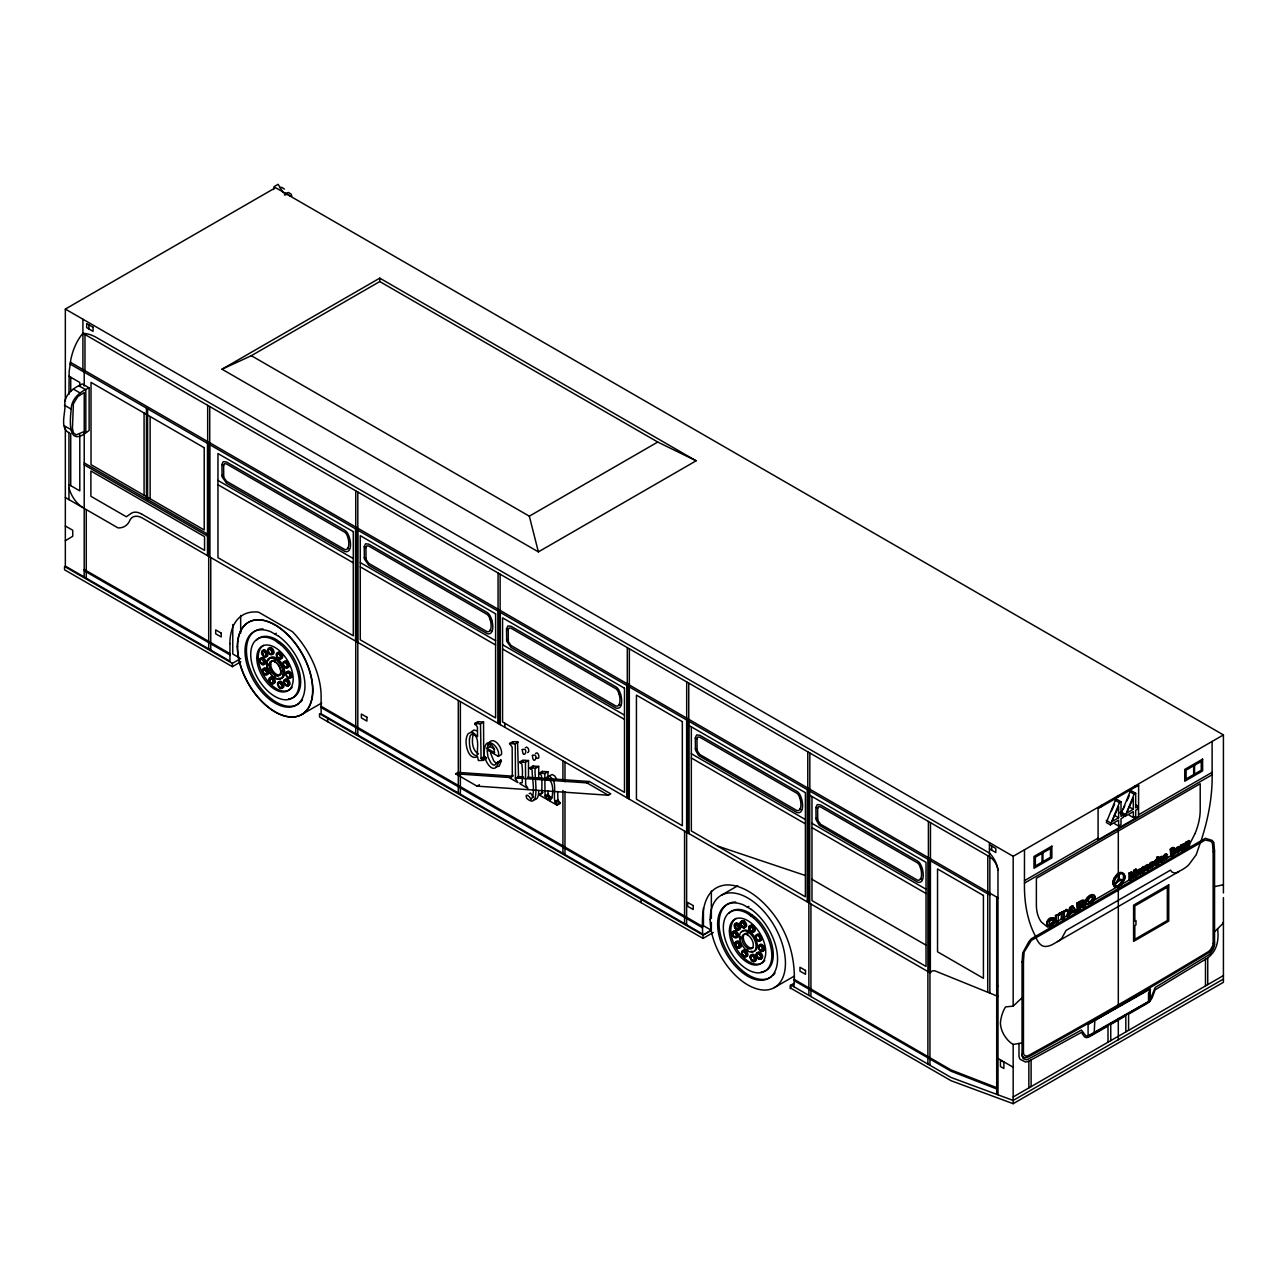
<?xml version="1.0" encoding="UTF-8"?>
<svg xmlns="http://www.w3.org/2000/svg" width="1288" height="1288" viewBox="0 0 1288 1288"><rect width="100%" height="100%" fill="white"/><g stroke="black" fill="none" stroke-linecap="round" stroke-linejoin="round"><path stroke-width="1.5" d="M1128.594 1030.336L1128.594 1014.155L1146.578 1003.771A9.338 5.394 -60 0 0 1149.749 1001.291L1150.377 988.991L1088.086 1024.234L1149.186 988.959L1149.798 1000.937L1088.086 1035.842L1085.832 1035.842L1081.421 1030.046L1028.854 1058.865A10.368 5.989 -60 0 1 1026.101 1059.734L1023.252 1058.736L1022.044 1055.548L1022.044 962.12L1022.736 952.846L1028.854 941.657L1031.237 938.823L1205.359 838.295L1212.201 840.42L1213.86 842.497L1214.552 850.982L1214.552 944.394L1213.344 948.982L1210.495 953.281A10.368 5.989 -60 0 1 1207.742 955.583L1155.175 987.461L1150.764 998.361L1148.51 1000.969L1148.51 993.112M1139.494 872.765L1138.109 873.361L1141.522 871.413L1141.281 869.819A2.431 1.401 -60 0 0 1140.508 869.352L1138.254 870.913L1138.721 872.169L1140.17 870.72L1138.721 872.169M1150.168 865.649L1153.018 864.006L1152.76 862.397A2.431 1.401 -60 0 0 1151.987 861.946L1150.393 862.719A2.818 1.626 -60 0 0 1149.604 863.701L1149.089 867.082L1151.005 867.371M1155.384 864.763L1154.064 864.908L1153.436 862.799A2.431 1.401 -60 0 0 1152.663 862.332L1151.07 863.121A2.818 1.626 -60 0 0 1150.281 864.087C1146.706 872.057 1156.399 863.974 1152.502 865.955C1148.075 872.507 1155.417 856.456 1157.332 860.143L1157.332 857.502L1158.588 856.778L1158.62 863.588L1157.349 864.312C1151.826 862.3 1159.023 858.919 1157.316 863.652L1157.349 864.312M1180.355 849.001L1180.098 847.407A2.431 1.401 -60 0 0 1179.325 846.94L1177.731 847.713A2.818 1.626 -60 0 0 1176.942 848.695L1176.33 851.626L1177.216 852.736L1180.243 849.678L1176.169 852.254L1176.266 848.309A2.818 1.626 -60 0 1 1177.055 847.327L1178.649 846.554A2.431 1.401 -60 0 1 1179.422 847.005L1180.355 849.001L1176.926 850.949L1180.243 849.678M538.69 790.542C538.722 793.794 538.416 800.428 533.635 799.542M68.956 394.289L69.15 371.829L70.84 359.449A120.17 69.375 60 0 1 82.915 333.318A45.531 26.291 60 0 1 95.425 336.925L989.442 853.075A18.257 10.546 60 0 1 997.975 870.253L998.007 1094.832M1094.172 1033.379L1094.784 1021.078M1023.461 961.299L1024.153 952.025L1031.35 940.417L1205.246 840.018L1210.784 841.241L1212.459 843.318L1213.135 851.803L1213.135 943.492A7.213 4.17 -60 0 1 1212.572 945.907L1210.849 949.095A8.163 4.717 -60 0 1 1207.742 952.041C1148.751 987.574 1089.149 1022.028 1028.854 1055.323A8.163 4.717 -60 0 1 1025.747 1055.967L1024.362 1055.194A7.261 4.186 -60 0 1 1023.461 1052.988L1023.461 961.299L1022.044 962.12M1148.445 866.953C1145.901 872.62 1145.064 863.588 1147.882 866.711L1148.751 865.069L1146.819 865.616A2.479 1.433 -60 0 0 1145.853 866.824L1145.676 870.173L1148.059 869.69A2.27 1.304 -60 0 0 1148.864 868.531L1148.445 866.953L1148.188 868.144A2.27 1.304 -60 0 1 1147.383 869.303L1147.061 869.577M1118.451 877.74L1118.773 874.053L1122.025 873.2L1124.07 874.278L1124.81 876.919M1174.076 850.032L1171.484 849.597L1172.16 851.722C1176.475 850.305 1174.044 844.477 1170.229 849.275L1170.905 856.488L1174.72 854.025L1175.542 851.4A1.851 1.063 -60 0 0 1175.139 850.933L1173.642 850.563M1140.54 872.556C1143.873 872.282 1134.438 878.319 1138.125 871.107A2.818 1.626 -60 0 1 1138.914 870.141L1140.266 871.268M1164.642 855.957C1170.293 851.932 1162.549 856.955 1167.765 856.81A1.739 1.014 -60 0 1 1167.492 857.84C1164.529 860.915 1154 864.135 1162.484 856.665A2.431 1.401 -60 0 1 1163.257 857.116C1164.98 859.788 1160.391 864.779 1158.814 860.964M68.876 432.736C58.829 427.31 66.574 411.258 64.706 402.194C66.219 393.001 74.43 387.479 82.303 383.921L89.13 387.865L89.13 430.385C68.844 447.58 69.327 425.555 71.226 409.149C71.307 398.733 80.242 391.504 89.13 387.865M1054.292 920.823C1043.988 937.197 1044.391 912.307 1054.969 918.908L1052.876 920.115C1039.561 919.149 1052.538 935.072 1054.292 920.823L1049.012 924.655M1112.703 883.359L1112.913 881.121M1113.653 883.359L1116.438 876.436L1120.673 873.377M221.922 464.517L223.259 461.635L226.479 461.99L344.782 530.286C350.771 533.457 353.91 554.226 344.782 551.457L226.479 483.161L222.083 476.785L221.922 464.517L223.629 465.515L223.726 477.252L226.479 481.229L344.782 549.525C351.125 551.055 349.129 535.1 344.782 532.234L226.479 463.921L224.466 463.712L223.629 465.515M364.23 546.676L365.551 543.794L368.787 544.148L487.073 612.444C493.063 615.6 496.202 636.369 487.073 633.616L368.787 565.319L364.375 558.944L364.23 546.676L365.937 547.658L366.034 559.394L368.787 563.387L487.073 631.684C493.433 633.197 491.436 617.258 487.073 614.376L368.787 546.08L366.774 545.871L365.937 547.658M506.522 628.834L507.858 625.952L511.078 626.306L615.954 686.858C621.943 690.014 625.082 710.783 615.954 708.03L511.078 647.478L506.683 641.102L506.522 628.834L508.229 629.816L508.325 641.553L511.078 645.529L615.954 706.082C622.313 707.611 620.301 691.672 615.954 688.79L511.078 628.238L509.066 628.013L508.229 629.816M695.295 737.815L696.631 734.949L699.851 735.287L796.886 791.315C802.859 794.471 805.998 815.24 796.886 812.486L698.676 755.605L695.456 750.099L695.295 737.815L697.001 738.813L697.098 750.55L699.851 754.527L796.886 810.538C803.229 812.068 801.233 796.129 796.886 793.247L699.851 737.219L697.838 737.01L697.001 738.813M815.932 807.463L817.268 804.581L820.488 804.936L917.507 860.948C923.496 864.103 926.635 884.888 917.507 882.119L819.313 825.254L816.077 819.731L815.932 807.463L817.639 808.445L817.735 820.182L820.488 824.175L917.507 880.187C923.866 881.716 921.854 865.761 917.507 862.88L820.488 806.868L818.476 806.658L817.639 808.445M1160.021 859.08L1160.102 858.42A2.818 1.626 -60 0 1 1160.89 857.438L1162.243 858.581L1160.021 859.08L1161.567 858.194M1160.697 859.466L1161.502 857.937L1162.243 858.581M1177.538 849.742L1178.343 848.212L1179.084 848.856L1176.862 849.356L1177.908 847.729M1055.049 921.258C1049.704 929.807 1046.033 920.147 1052.876 920.115M273.62 189.513L274.054 186.663L278.111 184.313L283.151 192.492M1149.121 867.339C1146.916 872.62 1145.789 865.262 1147.882 866.711M487.025 748.344L488.394 744.432L491.05 744.271L493.674 747.62L494.592 752.707L487.025 748.344L490.1 746.573L490.535 744.142M1087.539 899.91L1088.537 897.688L1091.274 896.045A2.56 1.481 -60 0 1 1092.337 896.995C1093.013 899.314 1089.729 903.355 1087.652 901.423M1158.83 859.804L1159.425 858.017A2.818 1.626 -60 0 1 1160.214 857.051L1161.808 856.279A2.431 1.401 -60 0 1 1162.581 856.729L1164.094 859.482L1165.994 858.549M1136.563 869.497L1134.503 870.688L1132.426 876.065L1133.81 870.302L1135.887 869.094L1136.563 876.323L1134.583 876.677L1136.563 876.323M498.327 756.378L487.025 749.858L488.023 757.135L490.744 762.641A5.909 3.413 60 0 0 494.495 765.249L500.839 759.968L501.386 760.806L498.327 762.577C494.029 778.677 480.81 756.909 484.626 748.843C486.027 734.772 500.968 747.716 498.327 756.378L501.386 754.607C503.334 747.571 492.241 733.806 488.104 744.738M501.386 760.806L499.213 766.086L495.993 766.988M1130.767 874.971L1131.862 878.255L1134.165 872.523M1131.862 878.255L1133.601 878.03L1135.259 871.219L1133.81 870.302M1153.581 865.069L1152.148 866.438M1179.116 850.338L1178.085 851.561L1177.506 850.644M260.836 658.957L261.029 658.329A3.606 2.077 60 0 1 264.41 658.812A3.606 2.077 60 0 1 265.682 663.449A3.606 2.077 60 0 1 262.301 662.966M290.782 677.037L290.508 677.713A3.606 2.077 60 0 1 286.242 675.942A3.606 2.077 60 0 1 287.498 671.917A3.606 2.077 60 0 1 290.702 677.086M763.108 950.802L763.381 950.142A3.606 2.077 60 0 0 760.178 944.973A3.606 2.077 60 0 0 758.922 948.998A3.606 2.077 60 0 0 763.188 950.769M1112.913 881.523L1114.345 877.53M1124.617 878.207L1123.184 882.2M1124.07 880.412C1127.515 875.051 1121.317 869.142 1116.857 874.504M473.324 733.854C471.553 740.407 471.923 749.986 478.283 753.915M1142.81 868.048L1144.935 866.679L1143.599 872.266L1142.359 872.974L1141.683 868.981A15.343 8.855 -60 0 0 1141.635 868.08L1142.794 867.146L1143.486 868.45L1142.794 867.146M1143.486 868.45L1144.935 866.679M1069.201 915.317L1069.909 913.434L1073.693 911.244L1074.385 912.323L1076.446 911.131L1072.373 905.77L1069.942 907.171L1066.48 916.01L1069.201 915.317L1066.48 916.01M1067.237 916.444L1070.698 907.605L1073.129 906.205M1083.916 901.664C1084.802 897.269 1077.718 902.969 1076.768 903.226L1077.525 910.503L1079.618 909.296L1079.618 906.527L1081.421 905.496L1082.451 905.287L1082.966 907.364L1085.22 906.06L1084.255 903.709L1082.918 903.999L1084.673 902.099L1084.48 900.409L1076.768 903.226M499.937 762.126L500.839 759.968M1143.003 868.788L1144.935 867.935M286.902 667.055L287.095 666.621A2.705 1.562 60 0 0 285.018 662.547A2.705 1.562 60 0 0 283.827 665.333A2.705 1.562 60 0 0 287.047 666.975L287.305 666.492M759.501 940.16L759.904 939.596A2.705 1.562 60 0 0 757.682 935.603A2.705 1.562 60 0 0 756.491 938.389A2.705 1.562 60 0 0 759.711 940.031M1156.64 863.25L1155.98 864.312M1157.316 863.652C1154.096 869.207 1152.873 859.193 1157.332 860.143M1048.706 921.58C1049.495 919.6 1053.697 916.187 1054.969 918.908M1118.628 826.043L1118.628 820.118L1110.401 824.867L1106.328 822.517L1115.344 800.315L1116.921 799.413L1120.995 801.764L1120.995 816.399L1123.603 814.885L1123.603 817.236L1120.995 818.749L1120.995 824.674L1118.628 826.043L1114.555 823.692M1110.401 824.867L1119.417 802.666L1120.995 801.764M1133.311 817.558L1133.311 811.633L1125.084 816.383L1121.011 814.032L1130.027 791.846L1131.605 790.929L1135.678 793.279L1135.678 807.914L1138.286 806.417L1138.286 808.767L1135.678 810.265L1135.678 816.206L1133.311 817.558L1129.238 815.207M1125.084 816.383L1134.1 794.197L1135.678 793.279M1111.528 810.973L1114.555 804.259M1123.168 809.202L1124.698 805.853M1126.968 800.814L1129.238 795.791M1162.323 860.287L1163.402 859.402M1113.524 879.559L1115.73 875.84M1186.795 843.56L1185.363 846.135L1186.039 847.762L1189.661 844.703M1186.039 846.522L1188.196 842.674L1186.103 843.881L1185.427 842.561L1188.905 840.549L1189.581 842.143L1186.747 845.604M529.175 793.666L530.543 793.07L533.441 797.272M525.327 747.797C527.452 744.931 530.559 751.661 527.71 752.659M535.47 753.641C538.513 749.906 540.847 761.16 536.468 757.73M1117.404 886.273L1114.184 885.42L1118.081 879.833L1119.465 879.028L1123.345 880.139L1123.877 878.432L1123.877 875.405L1121.413 873.296M1123.055 882.103L1120.335 885.403M1113.846 884.84L1114.184 879.607L1118.773 874.053L1119.24 880.139L1114.184 885.42L1118.306 879.591M1166.332 858.194L1166.815 857.454A1.739 1.014 -60 0 0 1167.073 856.423L1165.173 855.94M1083.659 902.099C1081.373 903.178 1084.061 903.967 1085.22 906.06M1093.319 899.7L1088.988 903.13M511.755 776.117L458.013 772.398L455.614 773.782L511.336 777.646L512.302 773.975L512.173 747.153L509.581 743.546L512.656 741.775L517.518 741.663L518.549 777.018L515.49 778.789L517.905 782.621L509.887 778L512.962 775.279L512.962 776.229M1114.184 885.42L1119.24 880.139L1123.345 880.139L1120.141 884.695L1116.857 886.369M1115.505 875.888L1117.195 874.327M1122.025 883.842L1118.773 886.53M1174.318 850.949C1177.329 848.18 1172.837 846.49 1170.905 849.661L1170.229 849.275M471.36 731.793L473.887 730.038L477.043 730.795M1183.237 845.62L1183.93 848.985L1183.463 845.379L1182.448 849.839L1181.193 850.547L1180.484 845.379L1181.692 844.687L1182.4 845.781L1181.692 844.687M544.872 778.596L547.931 776.825L547.931 771.754L544.872 773.524L544.872 778.596L549.026 776.229C558.847 781.075 552.037 794.986 555.466 803.004L557.076 805.241L560.151 803.471L557.897 799.848L557.64 791.492M547.931 776.825L552.101 774.474L554.661 775.875L556.577 779.015M1214.552 931.788L1223.423 923.045A18.322 10.578 60 0 1 1222.634 922.562M1223.423 979.041L1013.173 1100.435L951.14 1077.509L791.041 985.079L791.041 988.331L951.14 1080.761L1013.173 1103.687L1013.173 1044.439A18.322 10.578 60 0 1 1004.527 1035.745A16.792 9.692 60 0 1 1000.599 1021.014A66.895 38.624 60 0 1 1005.558 1006.894L1013.173 1006.137L1022.044 997.749M1139.719 873.763L1137.095 874.439L1137.449 870.72A2.818 1.626 -60 0 1 1138.238 869.738L1139.832 868.965A2.431 1.401 -60 0 1 1140.605 869.432L1141.522 871.413M547.931 791.009L548.141 794.133L550.604 797.964L547.529 799.719L545.066 795.904L544.872 780.142C554.629 774.619 554.436 800.75 548.994 800.573L557.076 805.241M1118.306 885.741L1123.136 879.881L1123.683 874.89M1217.611 928.761C1218.77 937.793 1217.804 947.759 1211.267 954.617A17.452 10.079 -60 0 1 1207.742 957.902L1155.175 989.796L1152.841 995.978A8.42 4.862 -60 0 1 1151.81 998.377A8.903 5.136 -60 0 1 1149.749 1001.291L1088.086 1036.888L1088.086 1024.057L1148.51 989.184M65.334 540.719L72.74 536.275L72.74 530.254L65.334 525.971M1179.116 871.396L1178.198 871.944A12.317 7.116 -60 0 1 1174.656 872.974L1171.855 872.024L1170.567 870.108L1066.045 930.451L1061.94 938.05A12.317 7.116 -60 0 1 1058.414 941.109L1057.48 941.625M65.334 401.293L65.334 309.072L275.584 187.678L1223.423 734.917L1223.423 892.922M84.235 431.528L76.056 434.909L73.4 432.768L72.434 428.292L73.4 403.804L77.795 396.591L84.235 392.534L84.203 576.976M222.019 369.221L379.767 278.144L696.132 460.798L538.384 551.876L222.019 369.221L251.337 355.697L379.767 281.557L657.749 442.042L696.132 460.798M274.875 634.099L276.308 633.261M240.792 661.791L232.355 666.669L64.545 569.795L64.545 566.495L232.355 663.368L240.679 658.571M262.543 650.698L263.847 649.957M278.127 642.76L279.56 641.923M270.094 648.572L271.382 647.832M259.645 659.376L260.949 658.619M261.11 659.15L260.884 659.279A2.705 1.562 60 0 0 261.271 663.191A2.705 1.562 60 0 0 263.976 662.724A2.705 1.562 60 0 0 261.239 659.166L260.901 659.198M280.285 654.513L281.573 653.757M270.673 664.334L269.45 665.027L266.906 663.562L267.18 666.202A11.737 6.778 60 0 0 280.526 678.76A11.737 6.778 60 0 0 278.707 661.694A11.737 6.778 60 0 0 266.906 663.562M251.337 355.697L529.32 516.182L657.749 442.042M263.187 669.985L262.977 670.114A2.705 1.562 60 0 0 265.312 674.188A2.705 1.562 60 0 0 266.503 671.402A2.705 1.562 60 0 0 263.283 669.76L262.881 670.324A2.705 1.562 60 0 0 265.103 674.316A2.705 1.562 60 0 0 266.278 671.531A2.705 1.562 60 0 0 263.058 669.889M262.478 671.37L263.766 670.629M287.771 665.413L289.076 664.656M289.285 677.536L289.076 677.665A2.705 1.562 60 0 1 286.339 674.01A2.705 1.562 60 0 1 289.059 673.544A2.705 1.562 60 0 1 289.494 677.504L288.866 677.697M290.605 677.408L291.893 676.667M280.156 688.211L281.444 687.454M287.707 686.069L288.995 685.329M301.811 714.47L321.726 702.99M474.821 723.47L477.88 721.699L483.564 722.053L483.692 754.977L486.301 758.616L483.225 760.371L478.379 760.532L477.558 756.636C468.929 760.966 465.161 745.639 466.224 739.264A21.816 12.59 60 0 1 468.285 733.564L472.326 731.874L477.558 736.639L477.413 727.092L474.821 723.47L480.505 723.824L483.564 722.053M475.063 724.516L478.122 722.761L477.88 721.699M486.091 757.586L483.032 759.356L481.068 758.294L484.127 756.523M481.744 759.051L484.819 757.28M509.581 743.546L515.264 743.884L518.323 742.13M455.614 773.782L477.011 786.131L479.426 784.746M528.499 760.532L525.44 762.303L525.665 784.682L527.919 788.401L519.982 783.812L519.982 782.879L522.236 782.718L522.477 770.61L521.914 764.074L519.724 761.933L522.783 760.162L528.499 760.532L528.499 777.855M519.982 763.011L523.041 761.24M538.69 766.408L535.631 768.179C532.652 769.403 542.377 811.875 526.792 798.447C524.216 792.265 530.076 796.113 531.042 799.703C535.76 792.973 531.976 778.902 532.137 769.966L529.932 767.825L533.007 766.054L538.69 766.408L538.69 778.467M530.189 768.904L533.248 767.149L533.007 766.054M547.529 799.719L539.447 795.066L541.813 793.215L541.926 782.186L541.379 775.328L539.173 773.154L542.248 771.399L547.931 771.754M544.872 780.142L547.931 778.371M539.447 794.116L542.876 792.555M539.447 795.066L542.506 792.345M545.066 795.904L548.141 794.133M545.758 797.401L548.817 795.63M547.529 798.785L550.604 797.014M548.994 799.623L552.053 797.868M515.313 777.92L586.958 782.895L589.357 781.51L610.754 793.859L608.355 795.243L477.011 786.131M554.838 801.619L557.897 799.848M555.466 803.004L558.525 801.233M557.076 804.292L560.151 802.521M721.183 895.321L737.766 885.758M747.475 907.187L748.908 906.366M711.346 922.417L711.346 930.258L703.055 935.136L319.505 713.697L319.553 717.014L703.055 938.421L713.278 932.432M735.142 923.802L736.446 923.061M750.727 915.865L752.16 915.027M742.693 921.677L743.981 920.936M732.244 932.464L733.532 931.723M733.484 932.383L733.709 932.254A2.705 1.562 60 0 1 736.575 935.812A2.705 1.562 60 0 1 733.87 936.279A2.705 1.562 60 0 1 733.419 932.335L733.919 932.222M752.868 927.601L754.172 926.861M743.273 937.423L742.049 938.131L739.505 936.65L739.779 939.306M735.786 943.09L735.883 942.864A2.705 1.562 60 0 1 739.103 944.507A2.705 1.562 60 0 1 737.911 947.292A2.705 1.562 60 0 1 735.69 943.299M735.078 944.474L736.366 943.734M760.371 938.501L761.675 937.761M761.675 950.769L761.884 950.641A2.705 1.562 60 0 0 761.578 946.696A2.705 1.562 60 0 0 758.874 947.163A2.705 1.562 60 0 0 761.611 950.721L762.094 950.608M763.204 950.512L764.492 949.771M752.756 961.299L754.044 960.558M760.306 959.174L761.594 958.433M774.41 987.574L794.326 976.095M65.334 309.072L1013.173 856.311L1223.423 734.917M794.503 983.082L790.22 985.449L790.22 988.717M1138.512 816.528L1138.64 785.213L1098.084 808.623L1098.084 839.856L1138.64 816.447L1135.082 818.138M1118.628 817.767L1111.802 821.712L1118.628 806.626L1118.628 817.767L1114.555 815.417M1133.311 809.283L1126.485 813.227L1133.311 798.141L1133.311 809.283L1129.238 806.932M1024.491 880.638L1098.084 838.134M1138.64 814.724L1212.105 772.317M1024.491 883.101L1212.105 774.78M1055.452 915.51L1058.253 914.77L1058.253 921.628L1056.208 922.82L1055.452 915.51L1058.253 914.77M1062.117 913.691L1058.511 914.899L1058.511 913.772L1067.028 909.731L1067.028 910.858L1063.437 912.065L1063.437 917.764L1061.36 918.972L1061.36 913.256L1062.117 919.407L1061.36 918.972M1132.538 878.641L1130.912 873.731L1130.912 879.591L1129.013 879.897L1129.013 873.071L1131.814 872.234L1133.102 876.468M1156.656 859.756L1156.656 857.116L1158.588 856.778M1058.511 913.772L1067.028 909.731M1129.013 873.071L1131.814 872.234M1058.511 914.899L1061.36 913.256M1063.437 912.065L1067.028 910.858M1078.797 903.146L1081.984 901.922L1078.797 905.045L1078.797 903.146L1082.741 902.357L1081.695 904.224L1078.797 905.045M1171.484 849.597L1173.4 849.05L1171.484 851.336M1052.135 919.68L1054.228 918.473M1141.619 867.822L1143.47 867.549M1180.484 845.379L1182.368 845.089M1185.427 842.561L1189.581 840.935M1161.535 861.157L1160.665 860.368L1164.529 858.017C1169.263 859.643 1160.472 855.264 1166.928 854.524L1167.604 854.91M1138.045 871.767L1139.574 870.881M1151.746 863.862C1148.542 866.196 1151.52 861.302 1152.422 864.248C1149.331 867.259 1151.923 861.769 1152.422 864.248M1171.484 852.398L1174.27 852.205L1172.16 854.669L1172.225 851.964M1176.862 849.356L1179.084 848.856M1069.153 912.983L1073.178 910.423L1071.858 908.282L1070.441 912.017L1069.684 911.582L1073.178 910.423M1171.484 854.282L1173.513 852.72L1172.708 851.706M1141.426 872.105L1139.252 873.972L1138.673 873.071M1164.03 859.08L1165.205 858.404M1073.693 911.244L1072.936 910.809L1073.629 911.888L1076.446 911.131M1076.768 910.069L1079.618 909.296M1081.695 904.852L1082.21 906.929L1084.48 905.625M1129.013 879.897L1130.912 879.591M1141.683 872.588L1143.599 872.266M1170.229 856.101L1174.028 853.622L1174.849 851.014A1.851 1.063 -60 0 0 1174.447 850.531L1173.964 850.499M1180.516 850.16L1182.448 849.839M1183.237 848.583L1185.185 848.245L1185.185 845.105L1184.702 843.946L1183.189 844.59A1.996 1.159 -60 0 0 1182.4 845.781M1062.117 919.407L1064.178 918.199L1064.178 912.5M1183.93 848.985L1185.185 848.245M1186.039 847.762L1189.661 845.669M1213.135 851.803L1214.552 850.982M1022.044 1053.809L1023.461 1052.988M1213.135 943.492L1214.552 942.671M1018.985 1043.441L1018.985 1056.128A15.424 8.903 -60 0 0 1020.144 1059.316L1025.329 1061.972A17.452 10.079 -60 0 0 1028.854 1061.183L1081.421 1032.38L1083.755 1035.858A8.968 5.184 -60 0 0 1090.018 1036.357L1108.002 1026.037L1108.002 1042.217M1088.714 1036.212L1149.798 1000.937M1013.173 1096.974L1223.423 975.58M1013.173 1103.687L1223.423 982.293L1223.423 897.655M1135.082 786.904L1138.64 785.213M1150.748 866.55L1152.454 865.729M284.213 193.715L288.496 192.476L291.217 194.23L291.764 196.114M1118.306 873.457L1121.091 872.668M1119.24 886.273L1114.474 887.062L1112.719 882.827M284.471 195.1L287.916 194.23L290.058 196.05M288.045 685.941L287.449 686.15A3.606 2.077 60 0 1 283.634 681.658A3.606 2.077 60 0 1 287.031 680.595A3.606 2.077 60 0 1 287.981 685.989M760.049 959.254L760.644 959.045A3.606 2.077 60 0 0 759.711 953.651A3.606 2.077 60 0 0 756.298 954.73A3.606 2.077 60 0 0 760.049 959.254A3.606 2.077 60 0 1 756.298 954.73A3.606 2.077 60 0 1 759.63 953.7A3.606 2.077 60 0 1 760.58 959.093M1146.272 870.028L1144.823 869.432L1145.177 866.438A2.479 1.433 -60 0 1 1146.143 865.214L1147.85 864.57L1149.105 866.003M1165.302 857.116C1161.019 858.79 1165.656 851.4 1166.928 854.524M1088.086 903.484L1086.541 903.661A3.429 1.98 -60 0 1 1085.559 902.888C1083.836 898.734 1092.627 891.103 1094.526 896.335A4.106 2.367 -60 0 1 1094.22 897.994M1214.552 886.611L1223.423 884.743M261.239 659.166L260.675 659.311A2.705 1.562 60 0 0 261.126 663.272A2.705 1.562 60 0 0 263.831 662.805A2.705 1.562 60 0 0 261.094 659.247M1013.173 1044.439L1022.044 1042.926M1118.773 880.75L1123.345 880.139L1119.98 879.768M279.738 187.597L281.75 187.34L284.471 189.095M1117.791 886.901L1115.295 886.756L1112.913 884.309M1182.964 844.976L1181.772 849.436M519.724 761.933L525.44 762.303M529.932 767.825L535.631 768.179M539.173 773.154L544.872 773.524M517.712 776.535L523.685 776.954M527.661 777.228L543.584 778.322M547.561 778.596L589.357 781.51M996.703 985.964L998.007 986.318M717.384 845.991L805.403 875.518M509.887 777.05L511.433 777.598M996.703 1087.668L950.995 1069.909L793.939 979.234M996.703 1088.956L950.995 1071.197L793.939 980.506M998.007 996.413L935.346 971.023A9.789 5.651 60 0 0 930.339 972.955L142.71 518.227A19.723 11.383 60 0 0 130.201 519.628A33.214 19.175 60 0 1 117.997 527.887L65.334 497.522M269.756 648.395L270.496 648.701A3.606 2.077 60 0 1 272.46 654.256A3.606 2.077 60 0 1 268.162 651.97A3.606 2.077 60 0 1 269.82 648.347M742.355 921.484L743.079 921.805A3.606 2.077 60 0 1 745.06 927.36A3.606 2.077 60 0 1 740.697 925.122A3.606 2.077 60 0 1 742.355 921.484A3.606 2.077 60 0 0 740.761 925.074A3.606 2.077 60 0 0 745.06 927.36A3.606 2.077 60 0 0 743.015 921.838M281.122 687.293L281.798 687.647A3.606 2.077 60 0 0 283.312 683.735A3.606 2.077 60 0 0 278.965 682.093M280.575 688.356L279.834 688.034A3.606 2.077 60 0 1 277.87 682.479A3.606 2.077 60 0 1 282.169 684.765A3.606 2.077 60 0 1 280.494 688.388M753.721 960.397L754.398 960.751A3.606 2.077 60 0 0 756.475 958.546A3.606 2.077 60 0 0 753.528 954.44A3.606 2.077 60 0 0 751.435 956.63M752.434 961.138L753.174 961.444A3.606 2.077 60 0 0 754.832 957.821A3.606 2.077 60 0 0 750.534 955.535A3.606 2.077 60 0 0 752.434 961.138A3.606 2.077 60 0 1 750.534 955.535A3.606 2.077 60 0 1 754.768 957.87A3.606 2.077 60 0 1 753.094 961.492M1130.027 791.846L1134.1 794.197M1135.581 804.839L1138.286 806.417M1189.581 842.143L1188.905 840.549M1115.344 800.315L1119.417 802.666M1121.011 811.923L1125.084 814.274M1119.53 812.535L1123.603 814.885M1106.328 820.392L1110.401 822.742M1162.275 860.062L1160.665 860.368M989.442 844.751L995.817 848.422L995.817 852.543L989.442 848.856M1079.618 906.527L1078.861 906.092L1078.861 908.861M82.915 333.318L989.86 856.939L989.86 993.112M70.325 362.25L998.007 897.849M70.019 363.989L989.86 895.047M689.08 725.53L805.403 792.684L805.403 896.818L691.334 830.953L691.334 726.835M809.717 795.179L926.024 862.332L926.024 966.451L811.971 900.602L811.971 796.483M68.956 376.209L79.792 382.472L79.792 386.481M347.631 537.096L349.338 538.078M489.923 619.254L491.646 620.236M618.804 693.669L620.526 694.651M799.735 798.109L801.442 799.107M920.356 867.758L922.063 868.74M78.987 385.837L85.813 389.781L85.813 432.301M73.352 389.089L80.178 393.033M221.922 475.369L223.629 476.351M347.631 547.947L349.338 548.929M364.23 557.527L365.937 558.509M489.923 630.106L491.646 631.088M506.522 639.685L508.229 640.667M618.804 704.504L620.526 705.502M695.295 748.666L697.001 749.648M799.735 808.961L801.442 809.943M815.932 818.315L817.639 819.297M920.356 878.609L922.063 879.591M217.962 480.424L353.298 558.557M360.27 562.566L495.606 640.716M502.561 644.725L624.487 715.114M691.334 753.721L805.403 819.571M811.971 823.354L926.024 889.219M217.962 484.691L353.298 562.824M360.27 566.833L495.606 644.982M502.561 648.991L624.487 719.38M691.334 757.988L805.403 823.837M811.971 827.637L926.024 893.486M64.4 405.205L71.226 409.149M64.4 425.829L71.226 429.773M811.971 879.302L926.024 945.15M84.203 462.907L208.704 534.794M84.203 464.823L208.704 536.71M141.696 514.089L204.55 550.379L204.55 536.629L90.885 470.989L90.885 496.283L126.337 516.762L131.392 513.236A19.948 11.528 60 0 1 141.696 514.105M586.958 782.895L608.355 795.243M68.956 484.626L79.792 490.873L79.792 434.668M490.1 746.573L494.64 749.197M547.368 796.097L550.604 797.964M998.007 1058.462L1013.173 1067.221M239.101 657.653L232.774 653.998L232.774 624.6M84.203 569.473L229.94 653.612M321.115 706.259L702.765 926.587M84.203 570.745L229.94 654.9M321.115 707.531L702.765 927.875M737.09 924.977L736.591 924.671A2.705 1.562 60 0 0 735.029 927.167A2.705 1.562 60 0 0 738.105 929.276A2.705 1.562 60 0 0 737.01 925.025L736.366 924.8A2.705 1.562 60 0 0 734.885 927.247A2.705 1.562 60 0 0 738.249 929.179A2.705 1.562 60 0 0 736.865 925.106M758.439 957.95L759.002 958.224A2.705 1.562 60 0 0 760.5 955.777A2.705 1.562 60 0 0 757.264 953.748A2.705 1.562 60 0 0 758.503 957.918A2.705 1.562 60 0 1 757.199 953.796A2.705 1.562 60 0 1 760.419 955.809A2.705 1.562 60 0 1 758.938 958.272M264.265 652.002L264.491 651.889A2.705 1.562 60 0 1 265.731 656.043A2.705 1.562 60 0 1 262.494 654.03A2.705 1.562 60 0 1 263.992 651.567M285.695 684.942L286.339 685.168A2.705 1.562 60 0 0 287.82 682.721A2.705 1.562 60 0 0 284.6 680.692A2.705 1.562 60 0 0 285.839 684.846A2.705 1.562 60 0 1 284.455 680.772A2.705 1.562 60 0 1 287.675 682.801A2.705 1.562 60 0 1 286.194 685.248M1122.251 872.974L1123.136 873.731M752.595 927.215L753.206 927.924A3.606 2.077 60 0 1 752.369 932.335A3.606 2.077 60 0 1 748.892 927.392A3.606 2.077 60 0 1 752.675 927.167A3.606 2.077 60 0 0 748.827 927.44A3.606 2.077 60 0 0 752.305 932.367A3.606 2.077 60 0 0 753.142 927.972M742.387 954.971L742.935 955.728A3.606 2.077 60 0 0 746.702 955.503A3.606 2.077 60 0 0 743.224 950.56A3.606 2.077 60 0 0 742.387 954.971L742.854 955.777M271.011 650.279L271.398 650.859A2.705 1.562 60 0 1 270.689 654.079A2.705 1.562 60 0 1 268.129 650.327A2.705 1.562 60 0 1 271.011 650.279L271.623 650.73A2.705 1.562 60 0 1 270.899 653.966A2.705 1.562 60 0 1 268.355 650.199A2.705 1.562 60 0 1 271.221 650.15M279.174 686.536L278.772 685.957A2.705 1.562 60 0 1 279.416 682.785A2.705 1.562 60 0 1 281.975 686.536A2.705 1.562 60 0 1 279.11 686.585L278.562 686.085A2.705 1.562 60 0 1 279.287 682.865A2.705 1.562 60 0 1 281.831 686.617A2.705 1.562 60 0 1 278.965 686.665M1072.373 905.77L1075.689 910.697M497.78 761.739L498.327 762.577M1113.653 884.325L1114.394 885.999M1131.138 871.831L1132.426 876.065M512.656 741.775L512.962 742.87M481.068 758.294L480.505 723.824M529.32 516.182L538.384 551.876M735.046 944.024L735.19 944.925A3.606 2.077 60 0 0 739.457 947.952A3.606 2.077 60 0 0 738.088 942.446A3.606 2.077 60 0 0 735.046 944.024A3.606 2.077 60 0 1 738.088 942.446A3.606 2.077 60 0 1 739.537 947.904A3.606 2.077 60 0 1 735.255 944.877M287.739 664.914L287.884 665.816A3.606 2.077 60 0 1 284.761 667.426A3.606 2.077 60 0 1 283.392 661.919A3.606 2.077 60 0 1 287.675 664.962M262.446 670.919L262.655 671.773A3.606 2.077 60 0 0 266.858 674.848A3.606 2.077 60 0 0 265.489 669.341A3.606 2.077 60 0 0 262.366 670.968L262.591 671.821M542.248 771.399L542.506 772.494M490.535 753.094L493.803 760.87A5.909 3.413 60 0 0 497.554 763.478M753.271 929.952L753.222 929.276A2.705 1.562 60 0 0 750.067 926.716A2.705 1.562 60 0 0 750.759 930.838A2.705 1.562 60 0 0 753.271 929.952A2.705 1.562 60 0 1 750.84 930.789A2.705 1.562 60 0 1 750.067 926.716A2.705 1.562 60 0 1 753.158 929.324L753.126 930.033A2.705 1.562 60 0 1 750.614 930.918A2.705 1.562 60 0 1 749.841 926.845A2.705 1.562 60 0 1 753.013 929.405M742.242 952.991L742.146 953.748A2.705 1.562 60 0 0 745.317 956.292A2.705 1.562 60 0 0 744.544 952.235A2.705 1.562 60 0 0 742.033 953.12M483.032 759.356L483.225 760.371M269.643 679.887L269.691 680.563A2.705 1.562 60 0 0 272.863 683.123A2.705 1.562 60 0 0 272.09 679.05A2.705 1.562 60 0 0 269.578 679.935M1142.295 868.225L1142.311 868.482A15.343 8.855 -60 0 1 1142.359 869.368L1142.359 872.974M515.49 778.789L515.264 743.884M1181.177 845.781L1181.193 850.547M1212.105 741.453L1212.137 779.288A163.512 94.394 -60 0 1 1201.527 839.357L1196.214 854.733L1188.744 864.844A24.569 14.184 -60 0 1 1183.27 869.014L1053.326 944.04A24.569 14.184 -60 0 1 1047.869 946.181C1040.672 948.226 1037.178 940.82 1035.069 935.458A163.512 94.394 -60 0 1 1024.443 887.657L1024.491 849.774M1207.742 957.918L1207.742 984.644M1205.488 959.206L1205.488 985.932M1194.54 765.281L1194.54 774.072M1193.67 765.78L1193.67 774.571M1186.103 842.948L1186.103 843.881M1184.509 847.858L1184.397 843.914L1182.513 844.204A1.996 1.159 -60 0 0 1181.724 845.395M1172.16 849.983L1172.16 851.722M1172.16 852.785L1172.16 854.669M1170.905 849.661L1170.905 856.488M1149.186 992.839L1149.186 1000.583M1144.259 866.293L1144.259 867.549M1135.887 869.094L1135.887 875.937M1135.259 871.219L1135.259 877.08M1135.13 785.889L1135.13 787.226M1130.236 875.293L1130.236 879.189M1129.689 873.457L1129.689 880.284M1125.825 1031.93L1125.825 1015.749L1110.771 1024.443L1110.771 1040.624M1118.306 795.614L1118.306 796.95M1118.306 828.184L1118.306 874.423M1118.306 886.257L1118.306 1006.62M1118.306 1018.405L1118.306 1039.738M1101.465 805.338L1101.465 806.674M1079.553 903.58L1079.553 905.48M1077.525 903.661L1077.525 910.503M1066.271 909.296L1066.271 910.423M1059.267 914.206L1059.267 915.349M1056.208 915.945L1056.208 922.82M1042.926 852.817L1042.926 861.608M1042.072 853.316L1042.072 862.107M1031.108 1059.895L1031.108 1086.621M1028.854 1061.183L1028.854 1087.925M1013.173 856.311L1013.173 1006.137M996.703 897.108L996.703 1094.349M991.68 846.039L991.68 850.144M989.442 842.61L989.442 856.697L990.569 857.438A12.043 6.955 60 0 1 997.975 870.253M987.799 855.747L987.799 891.956M987.735 893.808L987.735 992.243M930.467 822.646L930.339 972.955M929.952 972.73L929.952 1065.273M929.485 858.291L929.485 972.472M929.115 858.082L929.115 972.247M928.407 821.454L928.407 857.663M927.891 859.273L927.891 1064.081M810.925 904.015L810.925 996.542M809.83 752.997L809.83 789.206M809.717 791.041L809.717 903.323M808.864 902.824L808.864 995.366M808.478 788.433L808.478 902.614M807.785 751.806L807.785 788.031M807.254 789.625L807.254 901.906M793.939 986.737C796.306 959.705 788.417 932.351 771.142 911.308A65.527 37.835 60 0 0 725.547 885.001C702.105 887.722 701.445 915.961 702.765 934.106L321.115 713.761L321.115 696.196A62.677 36.193 60 0 0 310.537 657.041A64.448 37.207 60 0 0 292.424 631.684L258.63 612.17A64.625 37.32 60 0 0 243.577 614.601A62.677 36.193 60 0 0 229.908 643.549M747.587 931.997L747.587 934.943M747.587 948.21L747.587 951.156M711.346 891.055L711.346 918.489M703.441 908.056L703.441 925.702L711.346 930.258L703.006 935.072L703.055 938.421M689.08 721.393L689.08 833.674M688.758 683.091L688.758 719.316M687.856 720.684L687.856 832.966M686.697 681.916L686.697 718.124M686.633 719.976L686.633 924.784M684.572 831.066L684.572 923.609M641.054 899.298L641.054 902.598M629.365 648.814L629.236 799.124M628.013 684.234L628.013 798.415M627.304 647.623L627.304 683.831M626.789 685.425L626.789 797.707M564.981 762.029L564.981 781.8M564.981 791.685L564.981 854.556M562.92 760.838L562.92 780.609M562.92 790.494L562.92 853.364M504.848 723.293L504.848 727.317M500.114 574.174L500.114 610.399M500.308 612.396L500.308 724.677M499.084 609.804L499.084 723.985M498.054 572.999L498.054 609.208M497.86 610.995L497.86 723.276M460.363 701.622L460.363 794.165M458.303 700.447L458.303 792.973M379.767 278.144L379.767 281.557M358 530.254L358 642.535M357.806 492.032L357.806 528.241M357.806 642.422L357.806 734.949M356.776 527.645L356.776 641.827M355.746 490.841L355.746 527.05M355.746 641.231L355.746 733.758M355.552 528.837L355.552 641.118M327.667 718.398L327.667 721.699M274.988 658.893L274.988 661.839M274.988 675.105L274.988 678.052M240.679 615.439L240.679 633.084M232.355 663.368L232.355 666.669M229.94 643.565L229.94 661.13L65.334 566.076L65.334 427.358M210.765 557.527L210.765 650.054M209.928 444.763L209.928 557.044M209.735 406.541L209.735 442.75M208.704 442.154L208.704 648.862M207.674 405.35L207.674 441.559M207.481 443.346L207.481 555.627M150.133 416.523L150.133 498.778M147.589 408.763L147.589 499.503M146.462 408.103L146.462 498.842M144.079 413.029L144.079 495.284M88.936 324.834L88.936 328.955M86.264 509.613L86.264 578.167M84.976 334.51L84.976 370.719M84.203 370.268L84.203 385.981M82.915 319.231L82.915 369.527M70.727 377.239L70.727 391.294M70.727 433.46L70.727 485.656M68.956 432.43L68.956 499.615M278.852 683.542A3.606 2.077 60 0 1 278.82 682.753M271.253 653.596A3.606 2.077 60 0 0 274.022 652.533A3.606 2.077 60 0 0 271.704 647.993L271.043 647.639A3.606 2.077 60 0 0 269.079 648.395M299.025 703.425A42.391 24.472 60 0 1 252.706 675.121A42.391 24.472 60 0 1 263.074 628.947M302.422 699.867A42.391 24.472 60 0 1 300.249 702.395M263.621 669.422A3.606 2.077 60 0 1 266.117 668.134A3.606 2.077 60 0 1 268.709 672.272A3.606 2.077 60 0 1 266.648 674.284M289.059 677.069A3.606 2.077 60 0 0 291.796 676.957L291.99 676.345A3.606 2.077 60 0 0 289.558 671.499A3.606 2.077 60 0 0 286.934 673.221M256.553 640.104A34.293 19.787 60 0 1 276.421 639.637L282.684 644.225A34.293 19.787 60 0 1 300.458 677.874A34.293 19.787 60 0 1 288.544 698.901M281.396 673.833A8.13 4.685 60 0 1 271.865 669.052A8.13 4.685 60 0 1 274.924 660.374M270.287 677.923A3.606 2.077 60 0 1 274.521 678.921A3.606 2.077 60 0 1 273.491 683.284M292.167 687.245A25.728 14.844 60 0 1 265.344 677.907A25.728 14.844 60 0 1 263.557 645.369M280.559 678.341A11.737 6.778 60 0 1 278.562 678.132M268.403 660.535A11.737 6.778 60 0 1 280.559 661.742A11.737 6.778 60 0 1 282.281 677.81M265.392 656.123A3.606 2.077 60 0 0 267.84 653.821A3.606 2.077 60 0 0 264.088 649.876L263.557 650.038A3.606 2.077 60 0 0 262.913 650.987M263.573 654.224A3.606 2.077 60 0 1 263.171 653.37M288.126 685.345A3.606 2.077 60 0 0 288.737 685.409L289.269 685.248A3.606 2.077 60 0 0 288.432 679.951A3.606 2.077 60 0 0 284.906 680.66M280.124 658.232A3.606 2.077 60 0 0 282.442 657.685A3.606 2.077 60 0 0 281.831 654.127L281.283 653.37A3.606 2.077 60 0 0 277.516 653.837M285.839 666.492A3.606 2.077 60 0 0 289.172 665.075L288.963 664.222A3.606 2.077 60 0 0 286.178 661.002A3.606 2.077 60 0 0 284.117 662.499M744.142 923.882A2.705 1.562 60 0 1 743.434 927.102A2.705 1.562 60 0 1 740.874 923.335A2.705 1.562 60 0 1 743.756 923.303A2.705 1.562 60 0 0 740.954 923.303A2.705 1.562 60 0 0 743.498 927.054A2.705 1.562 60 0 0 744.223 923.834L743.611 923.383A2.705 1.562 60 0 0 740.729 923.432A2.705 1.562 60 0 0 743.289 927.183A2.705 1.562 60 0 0 743.997 923.963M733.693 932.351A2.705 1.562 60 0 1 736.43 935.909A2.705 1.562 60 0 1 733.725 936.376A2.705 1.562 60 0 1 733.274 932.415M742.178 953.04A2.705 1.562 60 0 1 744.689 952.154A2.705 1.562 60 0 1 745.462 956.211A2.705 1.562 60 0 1 742.291 953.667M736.205 937.068A3.606 2.077 60 0 0 738.024 933.478A3.606 2.077 60 0 0 733.629 931.433L733.436 932.045A3.606 2.077 60 0 0 733.564 933.639M736.35 941.85A3.606 2.077 60 0 1 740.697 943.38A3.606 2.077 60 0 1 739.248 947.388M751.371 959.061A2.705 1.562 60 0 1 752.095 955.841A2.705 1.562 60 0 1 754.639 959.592A2.705 1.562 60 0 1 751.773 959.64L751.307 959.109A2.705 1.562 60 0 1 752.015 955.873A2.705 1.562 60 0 1 754.575 959.64A2.705 1.562 60 0 1 751.693 959.689M761.659 950.174A3.606 2.077 60 0 0 764.396 950.061L764.589 949.433A3.606 2.077 60 0 0 762.158 944.603A3.606 2.077 60 0 0 759.534 946.326M771.625 976.529A42.391 24.472 60 0 1 725.305 948.21A42.391 24.472 60 0 1 735.673 902.035M775.022 972.971A42.391 24.472 60 0 1 772.848 975.499M729.153 913.208A34.293 19.787 60 0 1 749.02 912.741L755.283 917.314A34.293 19.787 60 0 1 773.058 950.979A34.293 19.787 60 0 1 761.144 972.005M759.083 940.127A3.606 2.077 60 0 0 761.772 938.163L761.562 937.31A3.606 2.077 60 0 0 758.777 934.106A3.606 2.077 60 0 0 756.716 935.603M760.725 958.449A3.606 2.077 60 0 0 761.337 958.514L761.868 958.353A3.606 2.077 60 0 0 761.031 953.056A3.606 2.077 60 0 0 757.505 953.764M737.976 929.228A3.606 2.077 60 0 0 740.439 926.925A3.606 2.077 60 0 0 736.688 922.981L736.156 923.142A3.606 2.077 60 0 0 735.512 924.092M736.173 927.328A3.606 2.077 60 0 1 735.77 926.475M761.466 950.802A2.705 1.562 60 0 1 758.729 947.244A2.705 1.562 60 0 1 761.433 946.777A2.705 1.562 60 0 1 761.884 950.721M764.766 960.349A25.728 14.844 60 0 1 737.944 951.011A25.728 14.844 60 0 1 736.156 918.457M752.723 931.337A3.606 2.077 60 0 0 755.042 930.789A3.606 2.077 60 0 0 754.43 927.231L753.883 926.458A3.606 2.077 60 0 0 751.065 925.122A3.606 2.077 60 0 0 750.212 927.763M743.836 926.7A3.606 2.077 60 0 0 746.621 925.637A3.606 2.077 60 0 0 744.303 921.097L743.643 920.743A3.606 2.077 60 0 0 741.679 921.5M753.078 947.775A8.13 4.685 60 0 1 744.045 941.19A8.13 4.685 60 0 1 747.523 933.478M742.886 951.011A3.606 2.077 60 0 1 747.121 952.025A3.606 2.077 60 0 1 746.09 956.388M753.158 951.446A11.737 6.778 60 0 1 751.162 951.236M741.84 931.804A11.737 6.778 60 0 1 754.06 936.07A11.737 6.778 60 0 1 754.881 950.914M1214.6 944.394A10.835 6.263 -60 0 1 1207.742 953.313C1148.783 988.91 1089.149 1023.348 1028.854 1056.659A10.835 6.263 -60 0 1 1021.996 1055.597M82.529 507.392A21.204 12.236 60 0 1 68.908 487.492M469.444 739.135C469.251 744.706 469.573 753.899 476.013 755.686L477.558 754.8C476.657 748.795 480.36 736.559 472.277 733.725L470.265 735.625L469.444 739.135M1156.688 861.43C1155.304 867.693 1154.129 858.114 1156.688 861.43M1088.296 900.344C1088.054 905.142 1094.381 900.264 1093.093 897.43A2.56 1.481 -60 0 0 1092.031 896.48L1089.294 898.122L1088.296 900.344M1086.17 901.52L1086.315 903.323A3.429 1.98 -60 0 0 1087.297 904.096L1091.387 902.63L1094.591 899.298A4.106 2.367 -60 0 0 1095.283 896.77C1093.721 891.827 1086.38 898.155 1086.17 901.52M1118.773 874.053L1118.081 879.833L1119.24 880.139L1118.773 874.053M522.268 749.568C523.089 761.514 529.787 747.169 522.268 749.568M532.411 755.412C533.232 767.487 539.994 752.949 532.411 755.412M259.822 659.037L259.548 659.697A3.606 2.077 60 0 0 262.752 664.866A3.606 2.077 60 0 0 264.008 660.841A3.606 2.077 60 0 0 259.741 659.07M732.421 932.126L732.148 932.802A3.606 2.077 60 0 0 735.416 937.922A3.606 2.077 60 0 0 736.672 933.897A3.606 2.077 60 0 0 732.421 932.126M735.657 942.993L735.48 943.428A2.705 1.562 60 0 0 737.702 947.421A2.705 1.562 60 0 0 738.877 944.635A2.705 1.562 60 0 0 735.657 942.993M1195.071 833.545L1188.985 845.443L1047.611 927.07L1041.525 922.192A47.254 27.29 -60 0 1 1036.373 904.675L1036.389 878.303L1200.207 783.716L1200.207 810.088A47.254 27.29 -60 0 1 1195.055 833.545M1051.861 846.168L1033.974 856.488L1033.974 868.273L1051.861 857.953L1051.861 846.168M1202.622 759.115L1184.735 769.435L1184.735 781.236L1202.622 770.9L1202.622 759.115M1050.493 848.454L1035.343 857.196L1035.343 865.987L1050.493 857.245L1050.493 848.454M1201.253 761.401L1186.103 770.144L1186.103 778.934L1201.253 770.192L1201.253 761.401M1168.747 884.856L1133.585 905.158L1133.585 941.399L1168.747 921.097L1168.747 884.856M1167.331 887.19L1134.825 905.963L1134.825 921.145L1135.968 920.485L1135.968 924.897L1134.825 925.541L1134.825 939.29L1167.331 920.534L1167.331 887.19M262.865 650.585L262.269 650.794A3.606 2.077 60 0 0 263.219 656.188A3.606 2.077 60 0 0 266.632 655.109A3.606 2.077 60 0 0 262.8 650.617M735.464 923.689L734.868 923.882A3.606 2.077 60 0 0 735.883 929.244A3.606 2.077 60 0 0 739.296 928.181A3.606 2.077 60 0 0 735.464 923.689M278.788 636.336L270.963 631.845A42.391 24.472 60 0 0 249.775 672.61A42.391 24.472 60 0 0 300.313 701.606A42.391 24.472 60 0 0 278.788 636.336M751.387 909.441L743.562 904.949A42.391 24.472 60 0 0 722.375 945.698A42.391 24.472 60 0 0 772.913 974.71A42.391 24.472 60 0 0 751.387 909.441M93.058 327.233L86.682 323.546L86.682 327.651L93.058 331.338L93.058 327.233M353.298 531.67L217.962 453.537L217.962 557.656L353.298 635.805L353.298 531.67M495.606 613.829L360.27 535.679L360.27 639.814L495.606 717.947L495.606 613.829M624.487 688.227L502.561 617.838L502.561 721.972L624.487 792.361L624.487 688.227M682.334 721.634L636.433 695.134L636.433 799.268L682.334 825.753L682.334 721.634M983.42 895.466L937.535 868.965L937.535 951.8L983.42 978.3L983.42 895.466M204.212 447.741L91.013 382.375L91.013 464.646L204.212 529.996L204.212 447.741M1003.867 1062.23L1000.438 1060.249L1000.438 1066.512L1003.867 1068.493L1003.867 1062.23M221.214 633.116L215.676 629.913L215.676 633.793L221.214 636.98L221.214 633.116M366.903 717.223L361.365 714.035L361.365 717.899L366.903 721.103L366.903 717.223M693.234 905.625L687.695 902.437L687.695 906.317L693.234 909.505L693.234 905.625M805.499 970.444L799.961 967.256L799.961 971.12L805.499 974.324L805.499 970.444M753.85 918.151L747.587 913.562A34.293 19.787 60 0 0 725.611 940.707A34.293 19.787 60 0 0 766.151 970.299A34.293 19.787 60 0 0 753.85 918.151M281.251 645.047L274.988 640.474A34.293 19.787 60 0 0 253.012 667.619A34.293 19.787 60 0 0 293.551 697.211A34.293 19.787 60 0 0 281.251 645.047M280.607 654.835L279.995 654.111A3.606 2.077 60 0 0 276.228 654.336A3.606 2.077 60 0 0 279.705 659.279A3.606 2.077 60 0 0 280.543 654.868M270.335 682.624L269.723 681.899A3.606 2.077 60 0 1 270.544 677.504A3.606 2.077 60 0 1 274.022 682.447A3.606 2.077 60 0 1 270.255 682.672M760.484 938.92L760.339 938.018A3.606 2.077 60 0 0 756.056 934.991A3.606 2.077 60 0 0 757.425 940.498A3.606 2.077 60 0 0 760.548 938.871M280.671 656.848L280.623 656.172A2.705 1.562 60 0 0 277.467 653.628A2.705 1.562 60 0 0 278.24 657.685A2.705 1.562 60 0 0 280.752 656.799M280.526 656.928L280.414 656.3A2.705 1.562 60 0 0 277.242 653.741A2.705 1.562 60 0 0 278.015 657.814A2.705 1.562 60 0 0 280.526 656.928M269.546 680.644L269.433 680.016A2.705 1.562 60 0 1 271.945 679.13A2.705 1.562 60 0 1 272.718 683.204A2.705 1.562 60 0 1 269.546 680.644M269.45 665.027A8.13 4.685 60 0 0 278.063 675.749A8.13 4.685 60 0 0 278.063 664.27A8.13 4.685 60 0 0 269.45 665.027M237.346 646.721A53.259 30.735 60 0 0 293.809 716.997A53.259 30.735 60 0 0 293.809 641.698A53.259 30.735 60 0 0 237.346 646.721M237.556 646.592A53.259 30.735 60 0 0 294.018 716.885A53.259 30.735 60 0 0 294.018 641.569A53.259 30.735 60 0 0 237.556 646.592M269.24 665.155A8.13 4.685 60 0 0 277.854 675.878A8.13 4.685 60 0 0 277.854 664.383A8.13 4.685 60 0 0 269.24 665.155M266.697 663.674A11.737 6.778 60 0 0 279.126 679.162A11.737 6.778 60 0 0 279.126 662.563A11.737 6.778 60 0 0 266.697 663.674M256.795 657.959A25.728 14.844 60 0 0 284.068 691.914A25.728 14.844 60 0 0 284.068 655.528A25.728 14.844 60 0 0 256.795 657.959M710.155 919.696A53.259 30.735 60 0 0 766.618 989.973A53.259 30.735 60 0 0 766.618 914.673A53.259 30.735 60 0 0 710.155 919.696M729.394 931.063A25.728 14.844 60 0 0 756.668 965.018A25.728 14.844 60 0 0 756.668 928.632A25.728 14.844 60 0 0 729.394 931.063M741.84 938.26A8.13 4.685 60 0 0 750.453 948.982A8.13 4.685 60 0 0 750.453 937.487A8.13 4.685 60 0 0 741.84 938.26M739.505 936.65A11.737 6.778 60 0 0 751.951 952.138A11.737 6.778 60 0 0 751.951 935.555A11.737 6.778 60 0 0 739.505 936.65"/></g></svg>
